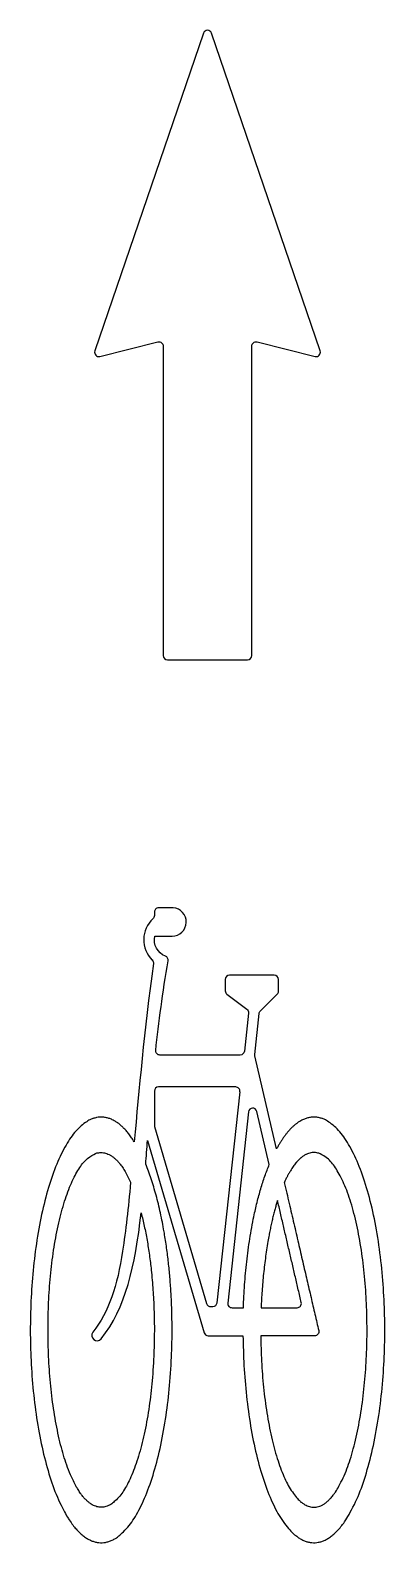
# Model space of a CAD drawing. Header units: inches. Extents: x 6.46 to 7.29, y -0.85 to 2.7.
import ezdxf

# ---------------------------------------------------------------- set-up
doc = ezdxf.new("R2010")
doc.units = ezdxf.units.IN
doc.header["$MEASUREMENT"] = 0
doc.layers.add('bike lane$white', color=18, linetype='Continuous', true_color=0x000000)

msp = doc.modelspace()

# ---------------------------------------------------------------- linework, layer by layer
at = {"layer": 'bike lane$white'}
for points in [[(6.8679, 2.6923), (6.6125, 1.9457)], [(7.1422, 1.9457), (6.8868, 2.6923)], [(6.6243, 1.9328), (6.7607, 1.9669)], [(6.7732, 1.9572), (6.7732, 1.23)], [(6.9815, 1.23), (6.9815, 1.9572)], [(6.9939, 1.9669), (7.1303, 1.9328)], [(6.7832, 1.22), (6.8773, 1.22)], [(6.8773, 1.22), (6.9715, 1.22)], [(6.7523, 0.6275), (6.7523, 0.6191)], [(6.7962, 0.6374), (6.7623, 0.6375)], [(6.7532, 0.5708), (6.794, 0.5708)], [(6.919, 0.4692), (6.919, 0.4425)], [(7.034, 0.4792), (6.929, 0.4792)], [(7.044, 0.4416), (7.044, 0.4692)], [(6.923, 0.4345), (6.9698, 0.3993)], [(7.0016, 0.3951), (7.0411, 0.4346)], [(6.9737, 0.3902), (6.964, 0.3005)], [(6.9884, 0.2932), (6.9987, 0.3891)], [(6.954, 0.2915), (6.7655, 0.2915)], [(7.0395, 0.0709), (6.9886, 0.2899)], [(6.9437, 0.2165), (6.7623, 0.2165)], [(6.7523, 0.2065), (6.7523, 0.1265)], [(6.8998, -0.2905), (6.9537, 0.2055)], [(6.9736, 0.158), (6.9249, -0.2911)], [(7.0224, 0.0343), (6.9933, 0.1592)], [(6.7527, 0.1236), (6.8752, -0.2923)], [(6.7363, 0.0909), (6.8693, -0.3608)], [(6.8848, -0.2994), (6.8899, -0.2994)], [(6.9349, -0.3021), (6.9616, -0.3021)], [(6.8789, -0.368), (6.9607, -0.368)]]:
    msp.add_lwpolyline(points, dxfattribs=at)
for centre, radius, start, end in [((6.8773, 2.689), 0.01, 18.8861, 161.1139), ((6.6219, 1.9425), 0.01, 161.1139, 284.0362), ((7.1327, 1.9425), 0.01, 255.9638, 18.8861), ((6.7832, 1.23), 0.01, 180, 270), ((6.9715, 1.23), 0.01, 270, 360), ((6.794, 0.5625), 0.0667, 132.3692, 225.6196), ((6.7623, 0.6275), 0.01, 89.9033, 180), ((6.794, 0.6042), 0.0333, 270, 86.1793), ((6.7747, 0.5146), 0.01, 350.4086, 68.069), ((6.929, 0.4692), 0.01, 90, 180), ((7.034, 0.4692), 0.01, 360, 90), ((6.929, 0.4425), 0.01, 180, 233.0174), ((7.034, 0.4416), 0.01, 315, 0), ((6.7623, 0.2065), 0.01, 90, 180), ((6.9437, 0.2065), 0.01, 353.806, 90), ((6.9836, 0.1569), 0.01, 13.0848, 173.806), ((6.7623, 0.1265), 0.01, 180, 196.409), ((6.8848, -0.2894), 0.01, 196.409, 270), ((6.8899, -0.2894), 0.01, 270, 353.806), ((6.9349, -0.2921), 0.01, 173.806, 270), ((7.088, -0.2921), 0.01, 270, 13.0848), ((6.6176, -0.3672), 0.0125, 141.3402, 321.3402), ((6.8789, -0.358), 0.01, 196.409, 270)]:
    msp.add_arc(centre, radius, start, end, dxfattribs=at)
at = {"layer": 'bike lane$white', "extrusion": (0, 0, -1)}
for centre, radius, start, end in [((-6.7632, 1.9572), 0.01, 75.9638, 180), ((-6.9915, 1.9572), 0.01, 0, 104.0362), ((-6.7423, 0.6191), 0.01, 180, 227.6308), ((-6.794, 0.5625), 0.0417, 291.931, 11.5327), ((-6.7404, 0.5077), 0.01, 134.3804, 187.9676), ((-6.9638, 0.3913), 0.01, 126.9826, 186.194), ((-7.0087, 0.3881), 0.01, 6.1675, 45), ((-6.7655, 0.3015), 0.01, 270, 6.2642), ((-6.954, 0.3015), 0.01, 186.194, 270), ((-6.9983, 0.2922), 0.01, 346.9035, 6.1675), ((-7.1289, -0.358), 0.01, 166.9152, 270)]:
    msp.add_arc(centre, radius, start, end, dxfattribs=at)
at = {"layer": 'bike lane$white'}
for points, degree in [([(6.7503, 0.5063), (6.7283, 0.3494), (6.716, 0.209), (6.7052, 0.0879)], 3), ([(6.7555, 0.3026), (6.7628, 0.3684), (6.772, 0.4384), (6.7846, 0.5129)], 3), ([(6.7319, 0.0353), (6.7333, 0.0533), (6.7348, 0.0719), (6.7363, 0.0909)], 3), ([(6.6966, -0.0073), (6.6909, -0.0672), (6.6851, -0.1212), (6.6777, -0.1689)], 3), ([(7.0977, -0.2899), (7.0419, -0.0499)], 1), ([(6.6273, -0.375), (6.6848, -0.3032), (6.7071, -0.2055), (6.7212, -0.0791)], 3), ([(6.6777, -0.1689), (6.6654, -0.2494), (6.6454, -0.3123), (6.6078, -0.3594)], 3), ([(7.0033, -0.3021), (7.088, -0.3021)], 1), ([(7.1289, -0.368), (7.0024, -0.368)], 1)]:
    msp.add_open_spline(points, degree=degree, dxfattribs=at)
for points, weights, knots in [([(6.7052, 0.0879), (6.6687, 0.1458), (6.6273, 0.1458), (6.4607, 0.1458), (6.4607, -0.3541), (6.4607, -0.8541), (6.6273, -0.8541), (6.794, -0.8541), (6.794, -0.3541), (6.794, -0.1148), (6.7319, 0.0353)], [0.872925327354, 0.906816459001, 1, 0.707106781187, 1, 0.707106781187, 1, 0.707106781187, 1, 0.834551948308, 0.856018827044], [19.5431529, 19.5431529, 19.5431529, 19.6056187, 19.6056187, 19.8019604, 19.8019604, 19.9983021, 19.9983021, 20.1946438, 20.1946438, 20.3055523, 20.3055523, 20.3055523]), ([(6.9607, -0.368), (6.9652, -0.8541), (7.1273, -0.8541), (7.294, -0.8541), (7.294, -0.3541), (7.294, 0.1458), (7.1273, 0.1458), (7.0799, 0.1458), (7.0395, 0.0709)], [0.988803131277, 0.712816522835, 1, 0.707106781187, 1, 0.707106781187, 1, 0.894509954568, 0.865007668295], [20.9172959, 20.9172959, 20.9172959, 21.10981, 21.10981, 21.3061517, 21.3061517, 21.5024934, 21.5024934, 21.5732089, 21.5732089, 21.5732089]), ([(6.7212, -0.0791), (6.7523, -0.1971), (6.7523, -0.3541), (6.7523, -0.7708), (6.6273, -0.7708), (6.5023, -0.7708), (6.5023, -0.3541), (6.5023, 0.0625), (6.6273, 0.0625), (6.6651, 0.0625), (6.6966, -0.0073)], [0.854437785864, 0.864933930508, 1, 0.707106781187, 1, 0.707106781187, 1, 0.707106781187, 1, 0.888686846786, 0.861982126151], [0.6733783, 0.6733783, 0.6733783, 0.7639202, 0.7639202, 0.9602618, 0.9602618, 1.1566035, 1.1566035, 1.3529452, 1.3529452, 1.4275643, 1.4275643, 1.4275643]), ([(7.0024, -0.368), (7.0064, -0.7708), (7.1273, -0.7708), (7.2523, -0.7708), (7.2523, -0.3541), (7.2523, 0.0625), (7.1273, 0.0625), (7.0919, 0.0625), (7.0598, -0.0035), (7.0578, -0.0078)], [0.986630988543, 0.71395123084, 1, 0.707106781187, 1, 0.707106781187, 1, 0.894965779695, 0.863375321476, 0.861791214359], [0.3972716, 0.3972716, 0.3972716, 0.5890251, 0.5890251, 0.7853667, 0.7853667, 0.9817084, 0.9817084, 1.0521184, 1.0565957, 1.0565957, 1.0565957])]:
    msp.add_rational_spline(points, weights, degree=2, knots=knots, dxfattribs=at)
for points, weights, degree in [([(6.9616, -0.3021), (6.9687, -0.0961), (7.0224, 0.0343)], [0.960768245721, 0.837771941564, 0.855876334864], 2), ([(7.0578, -0.0078), (7.1387, -0.3557)], [0.861791214359, 0.994568971791], 1), ([(7.0419, -0.0499), (7.0089, -0.1527), (7.0033, -0.3021)], [1, 0.848677017644, 0.95378213521], 2)]:
    msp.add_rational_spline(points, weights, degree=degree, dxfattribs=at)

doc.saveas('drawing.dxf')
